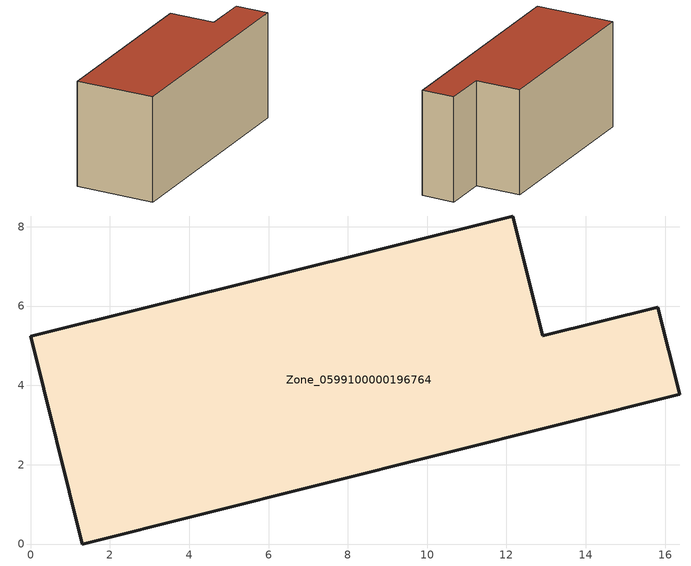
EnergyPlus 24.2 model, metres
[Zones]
Zone_0599100000196764
 floor ground (C_G): 0,5.24 12.15,8.27 12.91,5.25 15.81,5.97 16.37,3.77 1.31,0 z0
 wall outside (C_F): 12.15,8.27 0,5.24 1.31,0 16.37,3.77 15.81,5.97 12.91,5.25 12.15,8.27 z0:7.24
 roof outside (C_R): 16.37,3.77 15.81,5.97 12.91,5.25 12.15,8.27 0,5.24 1.31,0 z7.24
[BUILDING]
Pand.0599100000196764: North Axis=0; Terrain=City; Loads Convergence Tolerance Value=0.04; Temperature Convergence Tolerance Value=0.4; Solar Distribution=FullExterior; Maximum Number of Warmup Days=25; Minimum Number of Warmup Days=1
[Site:Location]
Rotterdam.The.Hague.AP_ZH_NLD Design_Conditions: Latitude=51.96; Longitude=4.45; Time Zone=1; Elevation=-4.5
[SITE:GROUNDTEMPERATURE:BUILDINGSURFACE]
18, 18, 18, 18, 18, 18, 18, 18, 18, 18, 18, 18
[MATERIAL] Thermal Absorptance=0.9; Solar Absorptance=0.7; Visible Absorptance=0.7
Name | Roughness | Thickness | Conductivity | Density | Specific Heat
G.TI.1975-1991 | MediumSmooth | 0.15 | 0.288461 | 540 | 1210
F.TI.1975-1991 | Rough | 0.3 | 0.230769 | 1920 | 840
R.TI.1975-1991 | MediumRough | 0.2 | 0.153846 | 1500 | 1000
[CONSTRUCTION]
C_G: G.TI.1975-1991
C_F: F.TI.1975-1991
C_R: R.TI.1975-1991
[ZONE]
Zone_0599100000196764: Type=1; Multiplier=1; Ceiling Height=Autocalculate; Volume=Autocalculate; Floor Area=autocalculate; Part of Total Floor Area=Yes
[ZONEINFILTRATION:DESIGNFLOWRATE]
Infil_Zone_0599100000196764: Zone or ZoneList or Space or SpaceList=Zone_0599100000196764; Schedule=AlwaysOn; Design Flow Rate Calculation Method=Flow/Area; Flow Rate per Floor Area=0.003; Constant Term Coefficient=1; Temperature Term Coefficient=0; Velocity Term Coefficient=0; Velocity Squared Term Coefficient=0
[HVACTEMPLATE:ZONE:IDEALLOADSAIRSYSTEM]
Zone_0599100000196764: Maximum Heating Supply Air Temperature=50; Minimum Cooling Supply Air Temperature=13; Maximum Heating Supply Air Humidity Ratio=0.0156; Minimum Cooling Supply Air Humidity Ratio=0.0077; Heating Limit=NoLimit; Cooling Limit=NoLimit; Dehumidification Control Type=ConstantSensibleHeatRatio; Cooling Sensible Heat Ratio=0.7; Dehumidification Setpoint=60; Humidification Control Type=None; Humidification Setpoint=30; Outdoor Air Method=None; Outdoor Air Flow Rate per Person=0.00944; Outdoor Air Flow Rate per Zone Floor Area=0; Outdoor Air Flow Rate per Zone=0; Demand Controlled Ventilation Type=None; Outdoor Air Economizer Type=NoEconomizer; Heat Recovery Type=None; Sensible Heat Recovery Effectiveness=0.7; Latent Heat Recovery Effectiveness=0.65
[ZONECONTROL:THERMOSTAT]
ThermostatControl_Zone_0599100000196764: Zone or ZoneList=Zone_0599100000196764; Control Type Schedule=DualSetpointControlType; Control 1=Thermostat_Zone_0599100000196764; Temperature Difference Between Cutout And Setpoint=0
[THERMOSTATSETPOINT:DUALSETPOINT]
Thermostat_Zone_0599100000196764: Heating Setpoint Temperature Schedule=HeatingSetpoint_Zone_0599100000196764; Cooling Setpoint Temperature Schedule=CoolingSetpoint_Zone_0599100000196764
[SCHEDULE:COMPACT]
HeatingSetpoint_Zone_0599100000196764: Through: 12/31, For: AllDays, Until: 24:00, 21
CoolingSetpoint_Zone_0599100000196764: Through: 12/31, For: AllDays, Until: 24:00, 24
DualSetpointControlType: Through: 12/31, For: AllDays, Until: 24:00, 4
AlwaysOn: Through: 12/31, For: AllDays, Until: 24:00, 1
